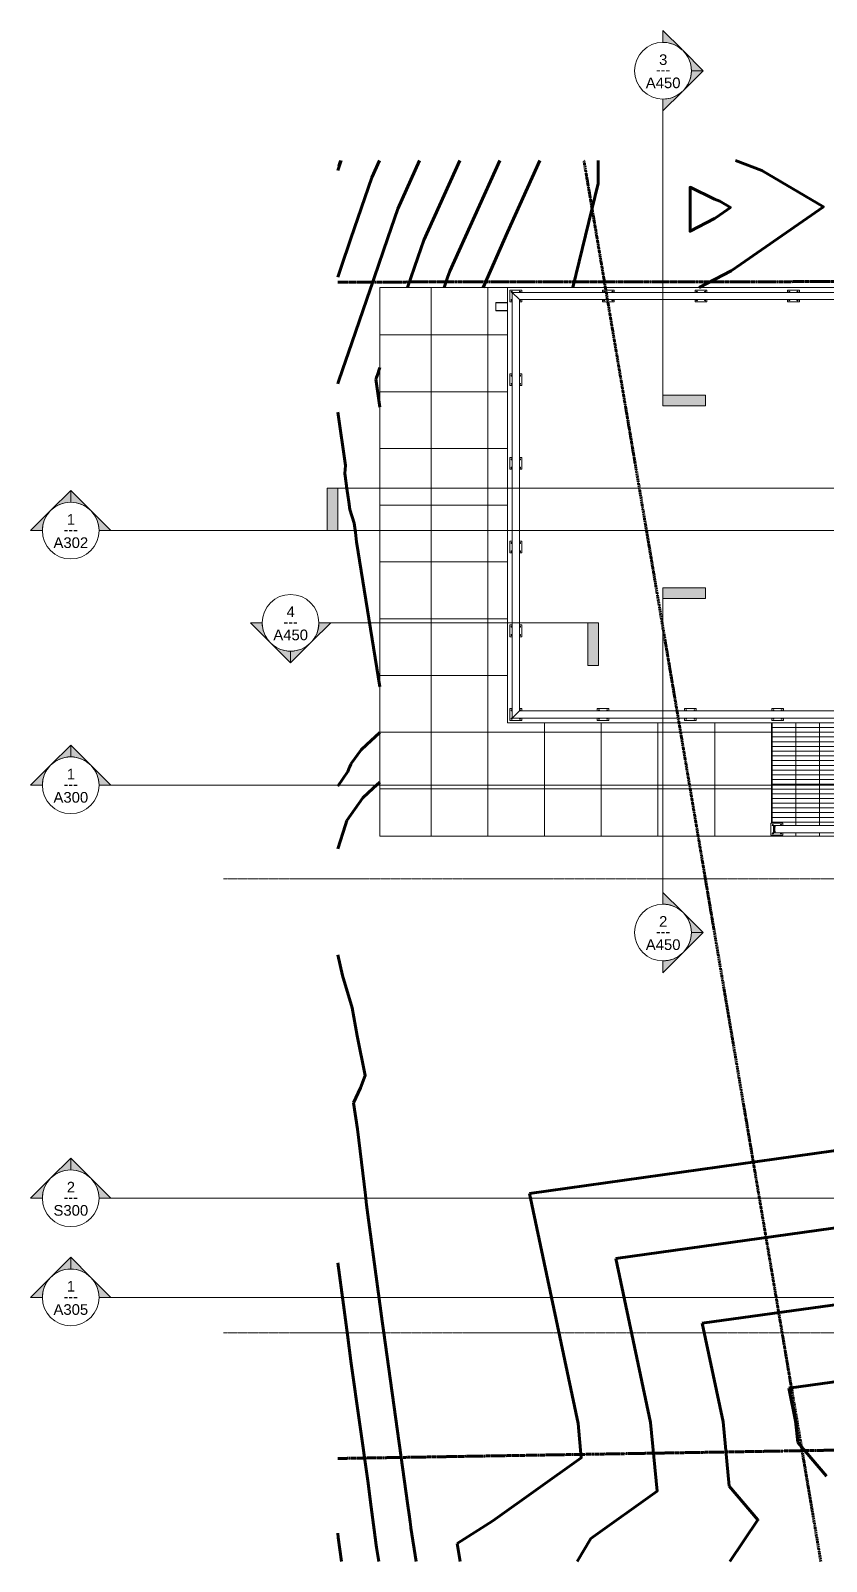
# Model space of a CAD drawing. Header units: inches. Extents: x -3276 to -1654, y 8217 to 9015.
# Drawn here: x -3276 to -2939, y 8338 to 8985 of the extents above; entities that cross this region are included whole.
import ezdxf

# ---------------------------------------------------------------- set-up
doc = ezdxf.new("R2010")
doc.units = ezdxf.units.IN
doc.header["$MEASUREMENT"] = 0
for name, pattern in [('Double Dash 3_8_', [1, 0.375, -0.125, 0.125, -0.125, 0.125, -0.125]), ('Grid Line 1_2_', [0.875, 0.5, -0.125, 0.125, -0.125]), ('Overhead 1_16_', [0.101562, 0.0625, -0.039062])]:
    doc.linetypes.add(name, pattern=pattern)
for name, color, linetype, lineweight in [('A-FLOR', 192, 'Continuous', 18), ('A-FLOR-HRAL', 11, 'Continuous', 9), ('A-WALL', 113, 'Continuous', 18), ('C-PROP-LINE', 91, 'Double Dash 3_8_', 158), ('C-TOPO', 7, 'Continuous', 9), ('C-TOPO-MAJR', 7, 'Continuous', 80), ('G-ANNO-SYMB-1', 111, 'Continuous', 9), ('S-FNDN', 32, 'Continuous', 18), ('S-FNDN-1', 32, 'Continuous', 9), ('S-GRID-1', 1, 'Grid Line 1_2_', 9), ('S-STRS', 31, 'Continuous', 9), ('S-STRS-1', 31, 'Overhead 1_16_', 9)]:
    doc.layers.add(name, color=color, linetype=linetype, lineweight=lineweight)
doc.styles.add('Arial_1', font='arial.ttf', dxfattribs={"height": 4.5})
doc.styles.add('Century Gothic_1', font='ufonts.com_century-gothic.ttf', dxfattribs={"height": 4.5})
pattern_1 = [(180, (-2962.337, 8692.569), (-2e-16, -2), [])]

# ---------------------------------------------------------------- blocks, each defined once
blk = doc.blocks.new('Railing - 2_ x 1_2_ 2-1559248-FLOOR PLAN - ROOF')
at = {"layer": 'A-FLOR-HRAL'}
for p, q in [((2.5, 2.5), (-2.5, 2.5)), ((-2.5, 2.5), (-2.5, -2.5)), ((2.5, -2.5), (2.5, 2.5)), ((-2.5, -2.5), (-1.5, -2.5)), ((1.5, -2.5), (2.5, -2.5))]:
    blk.add_line(p, q, dxfattribs=at)
for centre, start, end in [((-1.75, 1.75), 360, 180), ((-1.75, 1.75), 180, 360), ((1.75, 1.75), 360, 180), ((1.75, 1.75), 180, 360), ((-1.75, -1.75), 360, 180), ((-1.75, -1.75), 180, 360), ((1.75, -1.75), 360, 180), ((1.75, -1.75), 180, 360)]:
    blk.add_arc(centre, 0.25, start, end, dxfattribs=at)
blk = doc.blocks.new('Railing - 2_ x 1_2_ 2-V1-FLOOR PLAN - ROOF')
at = {"layer": 'A-FLOR-HRAL'}
for p, q in [((-1.5, 2.5), (-2.5, 2.5)), ((-2.5, 2.5), (-2.5, -2.5)), ((2.5, 2.5), (1.5, 2.5)), ((2.5, -2.5), (2.5, 2.5))]:
    blk.add_line(p, q, dxfattribs=at)
for centre, start, end in [((-1.75, 1.75), 360, 180), ((-1.75, 1.75), 180, 360), ((1.75, 1.75), 360, 180), ((1.75, 1.75), 180, 360), ((-1.75, -1.75), 360, 180), ((-1.75, -1.75), 180, 360), ((1.75, -1.75), 360, 180), ((1.75, -1.75), 180, 360)]:
    blk.add_arc(centre, 0.25, start, end, dxfattribs=at)
blk = doc.blocks.new('Railing - 2_ x 1_2_ 2-V2-FLOOR PLAN - ROOF')
at = {"layer": 'A-FLOR-HRAL'}
for p, q in [((-1.5, 2.5), (-2.5, 2.5)), ((-2.5, 2.5), (-2.5, -2.5)), ((2.5, 2.5), (1.5, 2.5)), ((2.5, 1.5), (2.5, 2.5)), ((-2.5, -2.5), (2.5, -2.5)), ((2.5, -2.5), (2.5, -1.5))]:
    blk.add_line(p, q, dxfattribs=at)
for centre, start, end in [((-1.75, 1.75), 360, 180), ((-1.75, 1.75), 180, 360), ((1.75, 1.75), 360, 180), ((1.75, 1.75), 180, 360), ((-1.75, -1.75), 360, 180), ((-1.75, -1.75), 180, 360), ((1.75, -1.75), 360, 180), ((1.75, -1.75), 180, 360)]:
    blk.add_arc(centre, 0.25, start, end, dxfattribs=at)
blk = doc.blocks.new('Railing - 2_ x 1_2_ 2-V3-FLOOR PLAN - ROOF')
at = {"layer": 'A-FLOR-HRAL'}
for p, q in [((-1.5, 2.5), (-2.5, 2.5)), ((-2.5, 2.5), (-2.5, -2.5)), ((2.5, 2.5), (1.5, 2.5)), ((2.5, -2.5), (2.5, 2.5)), ((-2.5, -2.5), (-1.5, -2.5)), ((1.5, -2.5), (2.5, -2.5))]:
    blk.add_line(p, q, dxfattribs=at)
for centre, start, end in [((-1.75, 1.75), 360, 180), ((-1.75, 1.75), 180, 360), ((1.75, 1.75), 360, 180), ((1.75, 1.75), 180, 360), ((-1.75, -1.75), 360, 180), ((-1.75, -1.75), 180, 360), ((1.75, -1.75), 360, 180), ((1.75, -1.75), 180, 360)]:
    blk.add_arc(centre, 0.25, start, end, dxfattribs=at)
blk = doc.blocks.new('Railing - Railing-1114347-FLOOR PLAN - ROOF')
at = {"layer": 'A-FLOR-HRAL'}
for p, q in [((8697.57, 3069.34), (8694.57, 3072.34)), ((8694.57, 3072.34), (8694.57, 2812.34)), ((8874.57, 3072.34), (8694.57, 3072.34)), ((8697.57, 2812.34), (8697.57, 3069.34)), ((8697.57, 3069.34), (8871.57, 3069.34)), ((8871.57, 3069.34), (8874.57, 3072.34)), ((8871.57, 3069.34), (8871.57, 2718.34)), ((8874.57, 2718.34), (8874.57, 3072.34)), ((8697.57, 2812.34), (8694.57, 2812.34)), ((8874.57, 2718.34), (8871.57, 2718.34))]:
    blk.add_line(p, q, dxfattribs=at)
at = {"extrusion": (0, 0, -1), "zscale": -1}
for name, p, rotation in [('Railing - 2_ x 1_2_ 2-V2-FLOOR PLAN - ROOF', (-8696.07, 3070.84), 180), ('Railing - 2_ x 1_2_ 2-V3-FLOOR PLAN - ROOF', (-8731.47, 3070.84), 270), ('Railing - 2_ x 1_2_ 2-V3-FLOOR PLAN - ROOF', (-8766.87, 3070.84), 270), ('Railing - 2_ x 1_2_ 2-V3-FLOOR PLAN - ROOF', (-8802.27, 3070.84), 270), ('Railing - 2_ x 1_2_ 2-V3-FLOOR PLAN - ROOF', (-8837.67, 3070.84), 270), ('Railing - 2_ x 1_2_ 2-V2-FLOOR PLAN - ROOF', (-8873.07, 3070.84), 270), ('Railing - 2_ x 1_2_ 2-V3-FLOOR PLAN - ROOF', (-8696.07, 3033.91), 180), ('Railing - 2_ x 1_2_ 2-V3-FLOOR PLAN - ROOF', (-8696.07, 2996.98), 180), ('Railing - 2_ x 1_2_ 2-V3-FLOOR PLAN - ROOF', (-8696.07, 2960.05), 180), ('Railing - 2_ x 1_2_ 2-V3-FLOOR PLAN - ROOF', (-8696.07, 2923.12), 180), ('Railing - 2_ x 1_2_ 2-V3-FLOOR PLAN - ROOF', (-8696.07, 2886.19), 180), ('Railing - 2_ x 1_2_ 2-V3-FLOOR PLAN - ROOF', (-8696.07, 2849.27), 180), ('Railing - 2_ x 1_2_ 2-1559248-FLOOR PLAN - ROOF', (-8696.07, 2813.84), 180)]:
    blk.add_blockref(name, p, dxfattribs=dict(at, rotation=rotation))
for name, p in [('Railing - 2_ x 1_2_ 2-V3-FLOOR PLAN - ROOF', (-8873.07, 3031.67)), ('Railing - 2_ x 1_2_ 2-V3-FLOOR PLAN - ROOF', (-8873.07, 2992.5)), ('Railing - 2_ x 1_2_ 2-V3-FLOOR PLAN - ROOF', (-8873.07, 2953.34)), ('Railing - 2_ x 1_2_ 2-V3-FLOOR PLAN - ROOF', (-8873.07, 2914.17)), ('Railing - 2_ x 1_2_ 2-V3-FLOOR PLAN - ROOF', (-8873.07, 2875)), ('Railing - 2_ x 1_2_ 2-V3-FLOOR PLAN - ROOF', (-8873.07, 2835.84)), ('Railing - 2_ x 1_2_ 2-V3-FLOOR PLAN - ROOF', (-8873.07, 2796.67)), ('Railing - 2_ x 1_2_ 2-V3-FLOOR PLAN - ROOF', (-8873.07, 2757.5)), ('Railing - 2_ x 1_2_ 2-V1-FLOOR PLAN - ROOF', (-8873.07, 2719.84))]:
    blk.add_blockref(name, p, dxfattribs=at)
blk = doc.blocks.new('Railing - 2_ x 1_2_ 2-1877839-FLOOR PLAN - ROOF')
at = {"layer": 'A-FLOR-HRAL'}
for p, q in [((2.5, 2.5), (-2.5, 2.5)), ((-2.5, 2.5), (-2.5, -2.5)), ((-1.19, 1.19), (1.19, 1.19)), ((-1.19, 0.59), (-1.19, 1.19)), ((-0.94, 0.59), (-0.94, 0.94)), ((-0.94, 0.94), (0.94, 0.94)), ((0.94, 0.94), (0.94, 0.59)), ((1.19, 1.19), (1.19, 0.59)), ((2.5, -2.5), (2.5, 2.5)), ((-2.5, -2.5), (-1.5, -2.5)), ((1.5, -2.5), (2.5, -2.5))]:
    blk.add_line(p, q, dxfattribs=at)
for centre, start, end in [((-1.75, 1.75), 360, 180), ((-1.75, 1.75), 180, 360), ((1.75, 1.75), 360, 180), ((1.75, 1.75), 180, 360), ((-1.75, -1.75), 360, 180), ((-1.75, -1.75), 180, 360), ((1.75, -1.75), 360, 180), ((1.75, -1.75), 180, 360)]:
    blk.add_arc(centre, 0.25, start, end, dxfattribs=at)
blk = doc.blocks.new('Railing - 2_ x 1_2_ 2-V4-FLOOR PLAN - ROOF')
at = {"layer": 'A-FLOR-HRAL'}
for p, q in [((-1.5, 2.5), (-2.5, 2.5)), ((-2.5, 2.5), (-2.5, -0.5)), ((2.5, 2.5), (1.5, 2.5)), ((2.5, -0.5), (2.5, 2.5))]:
    blk.add_line(p, q, dxfattribs=at)
for centre, start, end in [((-1.75, 1.75), 360, 180), ((-1.75, 1.75), 180, 360), ((1.75, 1.75), 360, 180), ((1.75, 1.75), 180, 360)]:
    blk.add_arc(centre, 0.25, start, end, dxfattribs=at)
blk = doc.blocks.new('Railing - 2_ x 1_2_ 2-V5-FLOOR PLAN - ROOF')
at = {"layer": 'A-FLOR-HRAL'}
for p, q in [((-1.5, 2.5), (-2.5, 2.5)), ((-2.5, 2.5), (-2.5, -2.5)), ((-1.1875, 1.1875), (1.1875, 1.1875)), ((-1.1875, 0.45375), (-1.1875, 1.1875)), ((-0.9375, 0.45375), (-0.9375, 0.9375)), ((-0.9375, 0.9375), (0.9375, 0.9375)), ((0.9375, 0.9375), (0.9375, 0.45375)), ((1.1875, 1.1875), (1.1875, 0.45375)), ((2.5, 2.5), (1.5, 2.5)), ((2.5, -2.5), (2.5, 2.5)), ((-2.5, -2.5), (-1.5, -2.5)), ((1.5, -2.5), (2.5, -2.5))]:
    blk.add_line(p, q, dxfattribs=at)
for centre, start, end in [((-1.75, 1.75), 360, 180), ((-1.75, 1.75), 180, 360), ((1.75, 1.75), 360, 180), ((1.75, 1.75), 180, 360), ((-1.75, -1.75), 360, 180), ((-1.75, -1.75), 180, 360), ((1.75, -1.75), 360, 180), ((1.75, -1.75), 180, 360)]:
    blk.add_arc(centre, 0.25, start, end, dxfattribs=at)
blk = doc.blocks.new('Railing - 2_ x 1_2_ 2-1997081-FLOOR PLAN - ROOF')
at = {"layer": 'A-FLOR-HRAL'}
for p, q in [((-1.5, 2.5), (-2.5, 2.5)), ((-2.5, 2.5), (-2.5, -0.17)), ((-1.19, 1.19), (1.19, 1.19)), ((-1.19, 0.59), (-1.19, 1.19)), ((-0.94, 0.59), (-0.94, 0.94)), ((-0.94, 0.94), (0.94, 0.94)), ((0.94, 0.94), (0.94, 0.59)), ((1.19, 1.19), (1.19, 0.59)), ((2.5, 2.5), (1.5, 2.5)), ((2.5, -0.17), (2.5, 2.5))]:
    blk.add_line(p, q, dxfattribs=at)
for centre, start, end in [((-1.75, 1.75), 360, 180), ((-1.75, 1.75), 180, 360), ((1.75, 1.75), 360, 180), ((1.75, 1.75), 180, 360)]:
    blk.add_arc(centre, 0.25, start, end, dxfattribs=at)
blk = doc.blocks.new('Railing - 2_ x 1_2_ 2-1997083-FLOOR PLAN - ROOF')
at = {"layer": 'A-FLOR-HRAL'}
for p, q in [((-1.5, 2.5), (-2.5, 2.5)), ((-2.5, 2.5), (-2.5, -0.83)), ((-1.19, 1.19), (1.19, 1.19)), ((-1.19, 0.59), (-1.19, 1.19)), ((-0.94, 0.59), (-0.94, 0.94)), ((-0.94, 0.94), (0.94, 0.94)), ((0.94, 0.94), (0.94, 0.59)), ((1.19, 1.19), (1.19, 0.59)), ((2.5, 2.5), (1.5, 2.5)), ((2.5, -0.83), (2.5, 2.5))]:
    blk.add_line(p, q, dxfattribs=at)
for centre, start, end in [((-1.75, 1.75), 360, 180), ((-1.75, 1.75), 180, 360), ((1.75, 1.75), 360, 180), ((1.75, 1.75), 180, 360)]:
    blk.add_arc(centre, 0.25, start, end, dxfattribs=at)
blk = doc.blocks.new('Railing - 2_ x 1_2_ 2-1997085-FLOOR PLAN - ROOF')
at = {"layer": 'A-FLOR-HRAL'}
for p, q in [((-1.5, 2.5), (-2.5, 2.5)), ((-2.5, 2.5), (-2.5, -1.5)), ((-1.19, 1.19), (1.19, 1.19)), ((-1.19, 0.59), (-1.19, 1.19)), ((-0.94, 0.59), (-0.94, 0.94)), ((-0.94, 0.94), (0.94, 0.94)), ((0.94, 0.94), (0.94, 0.59)), ((1.19, 1.19), (1.19, 0.59)), ((2.5, 2.5), (1.5, 2.5)), ((2.5, -1.5), (2.5, 2.5))]:
    blk.add_line(p, q, dxfattribs=at)
for centre, start, end in [((-1.75, 1.75), 360, 180), ((-1.75, 1.75), 180, 360), ((1.75, 1.75), 360, 180), ((1.75, 1.75), 180, 360)]:
    blk.add_arc(centre, 0.25, start, end, dxfattribs=at)
blk = doc.blocks.new('Railing - Railing-1123708-FLOOR PLAN - ROOF')
at = {"layer": 'A-FLOR-HRAL'}
for p, q in [((8646.07, 2961.84), (8649.07, 2961.84)), ((8646.07, 2961.84), (8646.07, 2822.34)), ((8649.07, 2961.84), (8649.07, 2822.34)), ((8646.07, 2822.34), (8646.07, 2814.34)), ((8649.07, 2822.34), (8649.07, 2814.34)), ((8646.07, 2814.34), (8646.07, 2725.84)), ((8649.07, 2814.34), (8649.07, 2725.84))]:
    blk.add_line(p, q, dxfattribs=at)
for name, p in [('Railing - 2_ x 1_2_ 2-1877839-FLOOR PLAN - ROOF', (8647.57, 2960.34)), ('Railing - 2_ x 1_2_ 2-1997081-FLOOR PLAN - ROOF', (8647.57, 2922.5)), ('Railing - 2_ x 1_2_ 2-1997083-FLOOR PLAN - ROOF', (8647.57, 2883.17)), ('Railing - 2_ x 1_2_ 2-1997085-FLOOR PLAN - ROOF', (8647.57, 2843.84)), ('Railing - 2_ x 1_2_ 2-V5-FLOOR PLAN - ROOF', (8647.57, 2822.34)), ('Railing - 2_ x 1_2_ 2-V3-FLOOR PLAN - ROOF', (8647.57, 2814.34)), ('Railing - 2_ x 1_2_ 2-V3-FLOOR PLAN - ROOF', (8647.57, 2804.5)), ('Railing - 2_ x 1_2_ 2-V3-FLOOR PLAN - ROOF', (8647.57, 2765.17)), ('Railing - 2_ x 1_2_ 2-V4-FLOOR PLAN - ROOF', (8647.57, 2727.34))]:
    blk.add_blockref(name, p)
blk = doc.blocks.new('Walls 3 - Walls 3-1648727-FLOOR PLAN - ROOF')
at = {"layer": 'A-WALL'}
for p, q in [((8866.78, 3079.34), (8866.91, 3079.34)), ((8866.78, 3074.34), (8866.78, 3079.34)), ((8866.91, 3079.34), (8870.22, 3079.34)), ((8866.91, 3074.34), (8866.91, 3079.34)), ((8870.22, 3079.34), (8870.34, 3079.34)), ((8870.22, 3074.34), (8870.22, 3079.34)), ((8870.34, 3074.34), (8870.34, 3079.34))]:
    blk.add_line(p, q, dxfattribs=at)
blk = doc.blocks.new('Family - ___-1399760-FLOOR PLAN - ROOF')
at = {"layer": 'C-PROP-LINE'}
for p, q in [((8381.47, 3146.22), (8400.25, 2026.33)), ((8878.94, 3146.22), (8879.93, 2001.26))]:
    blk.add_line(p, q, dxfattribs=at)
blk = doc.blocks.new('Family - ___-1426622-FLOOR PLAN - ROOF')
at = {"layer": 'C-PROP-LINE'}
blk.add_line((8337.96, 2941.76), (8930.36, 3042.02), dxfattribs=at)
blk = doc.blocks.new('Section - Section Head - Filled-22785-FLOOR PLAN - ROOF')
at = {"layer": 'G-ANNO-SYMB-1'}
h = blk.add_hatch(color=256, dxfattribs=at)
edge = h.paths.add_edge_path(flags=0)
edge.add_line((-0.427, 0.177), (-0.25, 0.354))
edge.add_line((-0.25, 0.354), (-0.25, 0.25))
edge.add_arc((-0.25, 0), 0.25, 90, 135)
h = blk.add_hatch(color=256, dxfattribs=at)
edge = h.paths.add_edge_path(flags=0)
edge.add_arc((-0.25, 0), 0.25, 45, 90)
edge.add_line((-0.25, 0.25), (-0.25, 0.354))
edge.add_line((-0.25, 0.354), (-0.073, 0.177))
h = blk.add_hatch(color=256, dxfattribs=at)
edge = h.paths.add_edge_path(flags=0)
edge.add_arc((-0.25, 0), 0.25, 137.9216, 180)
edge.add_line((-0.5, 0), (-0.604, 0))
edge.add_line((-0.604, 0), (-0.436, 0.168))
h = blk.add_hatch(color=256, dxfattribs=at)
edge = h.paths.add_edge_path(flags=0)
edge.add_line((-0.064, 0.168), (0.104, 0))
edge.add_line((0.104, 0), (0, 0))
edge.add_arc((-0.25, 0), 0.25, 0, 42.0784)
for p, q in [((-0.25, 0.354), (-0.427, 0.177)), ((-0.25, 0.25), (-0.25, 0.354)), ((-0.073, 0.177), (-0.25, 0.354)), ((-0.25, 0.354), (-0.25, 0.25)), ((-0.436, 0.168), (-0.604, 0)), ((0.104, 0), (-0.064, 0.168)), ((-0.604, 0), (-0.5, 0)), ((0, 0), (0.104, 0))]:
    blk.add_line(p, q, dxfattribs=at)
for start, end in [(360, 180), (137.9216, 180), (90, 135), (45, 90), (0, 42.0784), (180, 360)]:
    blk.add_arc((-0.25, 0), 0.25, start, end, dxfattribs=at)
blk = doc.blocks.new('Section - 3_32_ x 3_8_-54337-FLOOR PLAN - ROOF')
at = {"layer": 'G-ANNO-SYMB-1'}
blk.add_hatch(color=256, dxfattribs=at).paths.add_polyline_path([(0, 0.375), (0, 0), (-0.09375, 0), (-0.09375, 0.375)], flags=0)
for p, q in [((0, 0.375), (-0.09375, 0.375)), ((-0.09375, 0.375), (-0.09375, 0)), ((0, 0), (0, 0.375)), ((-0.09375, 0), (0, 0))]:
    blk.add_line(p, q, dxfattribs=at)

msp = doc.modelspace()

# ---------------------------------------------------------------- hatches: boundary and pattern name
at = {"layer": 'S-FNDN-1'}
h = msp.add_hatch(dxfattribs=at)
h.set_pattern_fill('FP_9', color=256, style=0, pattern_type=2)
h.set_pattern_definition([(180, (-3034.68, 8760.57), (-3e-15, -24), []), (270, (-3034.68, 8760.57), (23.995, 1e-15), [])])
h.paths.add_polyline_path([(-3128.34, 8644.57), (-2962.34, 8644.57), (-2962.34, 8645.07), (-2962.84, 8645.07), (-2962.84, 8650.07), (-2962.34, 8650.07), (-2962.34, 8692.57), (-3074.34, 8692.57), (-3074.34, 8866.78), (-3079.34, 8866.78), (-3079.34, 8870.34), (-3074.34, 8870.34), (-3074.34, 8876.57), (-3128.34, 8876.57), (-3128.34, 8683.17), (-3128.34, 8644.57)], flags=0)
at = {"layer": 'S-STRS'}
h = msp.add_hatch(dxfattribs=at)
h.set_pattern_fill('FP_5', color=256, style=0, pattern_type=2)
h.set_pattern_definition(pattern_1)
h.paths.add_polyline_path([(-2955.51, 8644.57), (-2952.34, 8644.57), (-2952.34, 8646.07), (-2957.84, 8646.07), (-2957.84, 8645.07), (-2962.34, 8645.07), (-2962.34, 8644.57), (-2957.84, 8644.57)], flags=0)
h.paths.add_polyline_path([(-2957.84, 8649.07), (-2952.34, 8649.07), (-2952.34, 8692.57), (-2962.34, 8692.57), (-2962.34, 8650.07), (-2957.84, 8650.07)], flags=0)
h = msp.add_hatch(dxfattribs=at)
h.set_pattern_fill('FP_5', color=256, style=0, pattern_type=2)
h.set_pattern_definition(pattern_1)
h.paths.add_polyline_path([(-2942.34, 8644.57), (-2942.34, 8646.07), (-2952.34, 8646.07), (-2952.34, 8644.57), (-2946.43, 8644.57)], flags=0)
h.paths.add_polyline_path([(-2942.34, 8649.07), (-2942.34, 8692.57), (-2952.34, 8692.57), (-2952.34, 8649.07), (-2946.43, 8649.07)], flags=0)
h = msp.add_hatch(dxfattribs=at)
h.set_pattern_fill('FP_5', color=256, style=0, pattern_type=2)
h.set_pattern_definition(pattern_1)
h.paths.add_polyline_path([(-2942.34, 8644.57), (-2932.34, 8644.57), (-2932.34, 8646.07), (-2942.34, 8646.07), (-2942.34, 8645.73)], flags=0)
h.paths.add_polyline_path([(-2932.34, 8649.07), (-2932.34, 8692.57), (-2942.34, 8692.57), (-2942.34, 8649.07), (-2937.35, 8649.07)], flags=0)

# ---------------------------------------------------------------- linework, layer by layer
at = {"layer": 'A-FLOR'}
for p, q in [((-2717.34, 8876.57), (-3074.34, 8876.57)), ((-3074.34, 8876.57), (-3074.34, 8692.57)), ((-3074.34, 8692.57), (-2812.34, 8692.57))]:
    msp.add_line(p, q, dxfattribs=at)
at = {"layer": 'C-TOPO'}
for p, q in [((-3145.46, 8930.36), (-3146.22, 8928.19)), ((-3146.22, 8928.19), (-3145.46, 8930.36)), ((-3128.34, 8838.37), (-3128.34, 8876.42)), ((-3128.28, 8876.57), (-3093.08, 8876.57)), ((-3093.08, 8876.57), (-3075.88, 8876.57)), ((-3075.88, 8876.57), (-3074.34, 8876.57)), ((-3128.34, 8794.07), (-3128.34, 8838.37)), ((-3128.34, 8781.75), (-3128.34, 8794.07)), ((-3128.34, 8740.28), (-3128.34, 8781.75)), ((-3128.34, 8675.82), (-3128.34, 8683.17)), ((-3128.34, 8656.47), (-3128.34, 8675.82)), ((-3128.34, 8644.57), (-3128.34, 8656.47)), ((-3080.34, 8644.57), (-3128.34, 8644.57)), ((-3002.41, 8644.57), (-3080.34, 8644.57)), ((-2942.34, 8644.57), (-3002.41, 8644.57))]:
    msp.add_line(p, q, dxfattribs=at)
at = {"layer": 'C-TOPO-MAJR'}
for p, q in [((-3146.22, 8926.16), (-3144.78, 8930.36)), ((-3128.47, 8930.36), (-3131.75, 8923.1)), ((-3111.54, 8930.36), (-3120.77, 8909.89)), ((-3094.6, 8930.36), (-3109.8, 8896.69)), ((-3077.66, 8930.36), (-3098.82, 8883.48)), ((-3060.72, 8930.36), (-3074.39, 8900.08)), ((-2986.79, 8914.01), (-2984.53, 8913.16)), ((-3074.39, 8900.08), (-3084.61, 8876.57)), ((-3128.34, 8825.98), (-3130.05, 8837.84)), ((-3143.27, 8798.04), (-3143.13, 8796.94)), ((-3138.22, 8769.12), (-3128.34, 8707.82)), ((-3140.56, 8675.3), (-3136.32, 8681.17)), ((-3141.27, 8673.83), (-3140.73, 8674.9)), ((-3142.39, 8651.22), (-3135.59, 8660.81)), ((-3146.22, 8639.24), (-3142.97, 8649.41)), ((-3142.97, 8649.41), (-3142.39, 8651.22)), ((-3144.16, 8585.66), (-3146.22, 8594.43)), ((-3143.84, 8446.42), (-3146.22, 8464.27)), ((-2939.39, 8373.93), (-2951.53, 8388.25)), ((-3112.98, 8337.96), (-3115.22, 8352.1)), ((-3094.42, 8337.96), (-3095.61, 8345.48)), ((-3044.87, 8337.96), (-3039.12, 8347.62)), ((-3128.83, 8337.96), (-3129.76, 8343.78))]:
    msp.add_line(p, q, dxfattribs=at)
at = {"layer": 'C-TOPO-MAJR', "flags": 128}
for points in [[(-3035.95, 8930.36), (-3035.95, 8920.55), (-3046.77, 8876.57)], [(-2977.85, 8930.36), (-2966.66, 8926.12), (-2940.66, 8910.82), (-2975.62, 8886.47), (-2979.68, 8883.64), (-2993.29, 8876.57)], [(-3131.75, 8923.1), (-3137.65, 8905.97), (-3140.62, 8897.32), (-3144.92, 8884.83), (-3146.22, 8881.06)], [(-2984.53, 8913.16), (-2980.01, 8910.5), (-2986.08, 8906.28), (-2986.79, 8905.79), (-2997.11, 8900.42), (-2997.11, 8919.05), (-2986.79, 8914.01)], [(-3120.77, 8909.89), (-3125, 8897.63), (-3130.81, 8880.74), (-3131.67, 8878.23), (-3132.5, 8875.81), (-3141.66, 8849.21), (-3144.07, 8842.2), (-3146.05, 8836.44), (-3146.22, 8835.96)], [(-3109.8, 8896.69), (-3112.35, 8889.28), (-3116.72, 8876.57)], [(-3098.82, 8883.48), (-3099.7, 8880.93), (-3101.2, 8876.57)], [(-3130.05, 8837.84), (-3129.93, 8838.2), (-3129.75, 8838.72), (-3129.53, 8839.34), (-3128.34, 8842.82)], [(-3146.22, 8823.91), (-3142.96, 8801.33), (-3143.27, 8798.04)], [(-3143.13, 8796.94), (-3142.31, 8791.62), (-3142.19, 8790.71), (-3141.93, 8788.76), (-3141.57, 8786.03), (-3141.13, 8782.79)], [(-3141.13, 8782.79), (-3139.26, 8776.97), (-3138.74, 8773.03), (-3138.22, 8769.12)], [(-3136.32, 8681.17), (-3134.02, 8683.25), (-3128.34, 8688.4)], [(-3140.73, 8674.9), (-3140.58, 8675.12), (-3140.56, 8675.3)], [(-3146.22, 8665.81), (-3141.87, 8671.94), (-3141.29, 8673.76), (-3141.27, 8673.83)], [(-3135.59, 8660.81), (-3131.2, 8664.86), (-3128.34, 8667.51)], [(-3138.01, 8560.15), (-3140.06, 8572.07), (-3144.16, 8585.66)], [(-3139.6, 8531.85), (-3136.62, 8538.18), (-3134.57, 8543.39), (-3138.01, 8560.15)], [(-3134.52, 8492.77), (-3137.88, 8520.75), (-3139.6, 8531.85)], [(-3065.09, 8493.5), (-2936.37, 8511.5), (-2931.47, 8512.26)], [(-3127.98, 8443.78), (-3133.42, 8484.55), (-3133.98, 8488.75), (-3134.52, 8492.77)], [(-3095.61, 8345.48), (-3080.59, 8355.13), (-3043.12, 8381.81), (-3044.52, 8396.32), (-3065.09, 8493.5)], [(-3028.51, 8466.07), (-2936.56, 8478.93), (-2902.26, 8484.25)], [(-3039.12, 8347.62), (-3011.03, 8367.63), (-3013.81, 8396.65), (-3028.51, 8466.07)], [(-2991.93, 8438.63), (-2936.76, 8446.35), (-2873.05, 8456.24)], [(-3140.52, 8421.7), (-3142.14, 8433.81), (-3143.84, 8446.42)], [(-3126.87, 8435.53), (-3127.42, 8439.57), (-3127.98, 8443.78)], [(-3115.22, 8352.1), (-3115.26, 8352.44), (-3115.56, 8354.62), (-3115.98, 8357.82), (-3116.48, 8361.52), (-3126.87, 8435.53)], [(-2980.49, 8369.78), (-2983.11, 8396.98), (-2991.93, 8438.63)], [(-2955.34, 8411.2), (-2936.95, 8413.77), (-2843.84, 8428.23)], [(-3129.76, 8343.78), (-3129.89, 8344.8), (-3130.76, 8351.34), (-3132.05, 8360.92), (-3133.54, 8372.03), (-3140.52, 8421.7)], [(-2951.53, 8388.25), (-2952.4, 8397.31), (-2955.34, 8411.2)], [(-2980.26, 8337.96), (-2968.35, 8355.46), (-2980.49, 8369.78)], [(-3146.22, 8349.88), (-3145.97, 8348.05), (-3144.62, 8337.96)]]:
    msp.add_lwpolyline(points, dxfattribs=at)
at = {"layer": 'G-ANNO-SYMB-1'}
for p, q in [((-3008.55, 8956.3), (-3008.55, 8831.12)), ((-1935.85, 8791.85), (-3146.2, 8791.85)), ((-3247.23, 8773.85), (-1859.1, 8773.85)), ((-3008.55, 8745.16), (-3008.55, 8615.88)), ((-3040.33, 8734.85), (-3154.18, 8734.85)), ((-3247.23, 8666.17), (-1865.88, 8666.17)), ((-3247.23, 8491.51), (-1859.1, 8491.51)), ((-3247.23, 8449.57), (-1682.77, 8449.57))]:
    msp.add_line(p, q, dxfattribs=at)
at = {"layer": 'S-FNDN'}
for p, q in [((-3128.28, 8876.57), (-3128.34, 8876.57)), ((-3128.34, 8876.57), (-3128.34, 8876.42)), ((-3128.34, 8740.28), (-3128.34, 8683.17))]:
    msp.add_line(p, q, dxfattribs=at)
at = {"layer": 'S-GRID-1'}
for p, q in [((-3194.57, 8626.57), (-1935.48, 8626.57)), ((-3194.57, 8434.57), (-1935.48, 8434.57))]:
    msp.add_line(p, q, dxfattribs=at)
at = {"layer": 'S-STRS'}
for p, q in [((-2962.34, 8692.57), (-2962.34, 8650.07)), ((-2952.34, 8692.57), (-2952.34, 8649.07)), ((-2942.34, 8692.57), (-2942.34, 8649.07)), ((-2962.34, 8645.07), (-2962.34, 8644.57)), ((-2952.34, 8646.07), (-2952.34, 8644.57)), ((-2942.34, 8646.07), (-2942.34, 8644.57)), ((-2942.34, 8644.57), (-2932.34, 8644.57))]:
    msp.add_line(p, q, dxfattribs=at)
at = {"layer": 'S-STRS-1'}
for p, q in [((-2962.34, 8692.57), (-2962.34, 8650.07)), ((-2952.34, 8692.57), (-2952.34, 8649.07)), ((-2942.34, 8692.57), (-2942.34, 8649.07)), ((-2962.34, 8645.07), (-2962.34, 8644.57)), ((-2952.34, 8646.07), (-2952.34, 8644.57)), ((-2942.34, 8646.07), (-2942.34, 8644.57))]:
    msp.add_line(p, q, dxfattribs=at)

# ---------------------------------------------------------------- block references
at = {"layer": 'A-FLOR-HRAL', "rotation": 89.9999999999999}
for name in ['Railing - Railing-1114347-FLOOR PLAN - ROOF', 'Railing - Railing-1123708-FLOOR PLAN - ROOF']:
    msp.add_blockref(name, (0, 0), dxfattribs=at)
at = {"layer": 'A-WALL', "rotation": 89.9999999999999}
msp.add_blockref('Walls 3 - Walls 3-1648727-FLOOR PLAN - ROOF', (0, 0), dxfattribs=at)
at = {"layer": 'C-PROP-LINE', "rotation": 89.9999999999999}
for name in ['Family - ___-1426622-FLOOR PLAN - ROOF', 'Family - ___-1399760-FLOOR PLAN - ROOF']:
    msp.add_blockref(name, (0, 0), dxfattribs=at)
at = {"layer": 'G-ANNO-SYMB-1', "xscale": 47.99999999999997, "yscale": 47.99999999999997, "zscale": 47.99999999999997}
for name, p, rotation in [('Section - Section Head - Filled-22785-FLOOR PLAN - ROOF', (-3008.55, 8956.3), 269.9999999999995), ('Section - 3_32_ x 3_8_-54337-FLOOR PLAN - ROOF', (-3008.55, 8745.16), 269.9999999999995), ('Section - 3_32_ x 3_8_-54337-FLOOR PLAN - ROOF', (-3040.33, 8734.85), 180)]:
    msp.add_blockref(name, p, dxfattribs=dict(at, rotation=rotation))
at = {"layer": 'G-ANNO-SYMB-1', "extrusion": (0, 0, -1), "xscale": 47.99999999999997, "yscale": 47.99999999999997, "zscale": 47.99999999999997}
for name, p, rotation in [('Section - 3_32_ x 3_8_-54337-FLOOR PLAN - ROOF', (3008.55, 8831.12), 90.00000000000064), ('Section - 3_32_ x 3_8_-54337-FLOOR PLAN - ROOF', (3146.2, 8791.85), 180), ('Section - Section Head - Filled-22785-FLOOR PLAN - ROOF', (3154.18, 8734.85), 180), ('Section - Section Head - Filled-22785-FLOOR PLAN - ROOF', (3008.55, 8615.88), 90.00000000000064)]:
    msp.add_blockref(name, p, dxfattribs=dict(at, rotation=rotation))
at = {"layer": 'G-ANNO-SYMB-1', "xscale": 47.99999999999997, "yscale": 47.99999999999997, "zscale": 47.99999999999997}
for p in [(-3247.23, 8773.85), (-3247.23, 8666.17), (-3247.23, 8491.51), (-3247.23, 8449.57)]:
    msp.add_blockref('Section - Section Head - Filled-22785-FLOOR PLAN - ROOF', p, dxfattribs=at)

# ---------------------------------------------------------------- texts
at = {"layer": 'G-ANNO-SYMB-1', "char_height": 4.5, "attachment_point": 1}
for s, insert, width, style in [('3', (-3010.21, 8975.25), 4.242, 'Arial_1'), ('A450', (-3015.83, 8965.43), 17.877, 'Arial_1'), ('---', (-3011.53, 8971), 7.7265, 'Century Gothic_1'), ('1', (-3260.89, 8780.8), 4.242, 'Arial_1'), ('A302', (-3266.51, 8770.98), 17.877, 'Arial_1'), ('---', (-3262.22, 8776.55), 7.7265, 'Century Gothic_1'), ('4', (-3167.84, 8741.8), 4.242, 'Arial_1'), ('---', (-3169.17, 8737.55), 7.7265, 'Century Gothic_1'), ('A450', (-3173.47, 8731.98), 17.877, 'Arial_1'), ('1', (-3260.89, 8673.12), 4.242, 'Arial_1'), ('A300', (-3266.51, 8663.3), 17.877, 'Arial_1'), ('---', (-3262.22, 8668.87), 7.7265, 'Century Gothic_1'), ('2', (-3010.21, 8610.83), 4.242, 'Arial_1'), ('---', (-3011.53, 8606.58), 7.7265, 'Century Gothic_1'), ('A450', (-3015.83, 8601.01), 17.877, 'Arial_1'), ('2', (-3260.89, 8498.46), 4.242, 'Arial_1'), ('S300', (-3266.51, 8488.64), 17.877, 'Arial_1'), ('---', (-3262.22, 8494.21), 7.7265, 'Century Gothic_1'), ('1', (-3260.89, 8456.52), 4.242, 'Arial_1'), ('---', (-3262.22, 8452.27), 7.7265, 'Century Gothic_1'), ('A305', (-3266.51, 8446.71), 17.877, 'Arial_1')]:
    msp.add_mtext(s, dxfattribs=dict(at, insert=insert, width=width, style=style))

doc.saveas('drawing.dxf')
